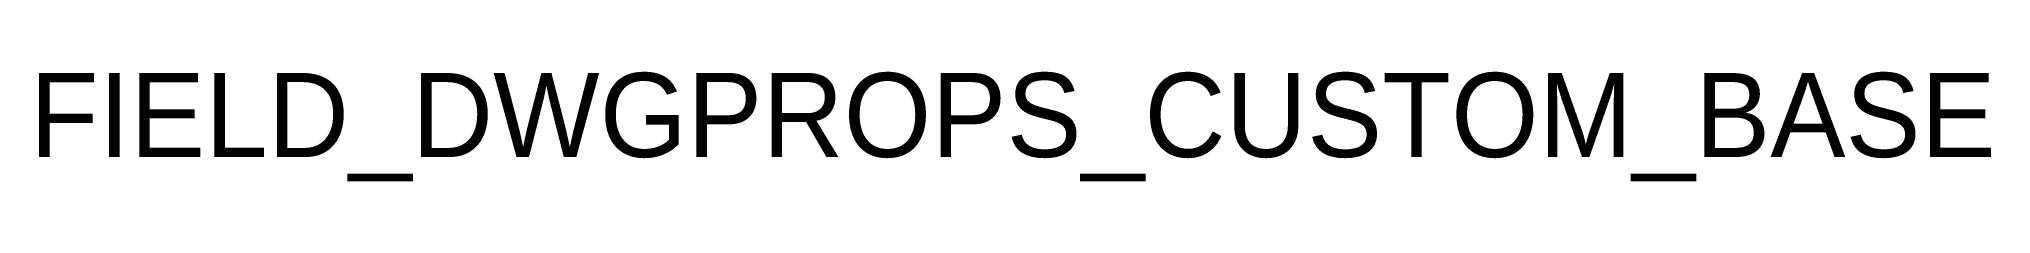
# Model space of a CAD drawing. Header units: metres. Extents: x 0.3 to 58.2, y -3.2 to 0.
import ezdxf

# ---------------------------------------------------------------- set-up
doc = ezdxf.new("R2010")
doc.units = ezdxf.units.M

msp = doc.modelspace()

# ---------------------------------------------------------------- texts
at = {"insert": (0, 0), "char_height": 2.5, "width": 60, "attachment_point": 1}
msp.add_mtext('FIELD_DWGPROPS_CUSTOM_BASE', dxfattribs=at)

doc.saveas('drawing.dxf')
